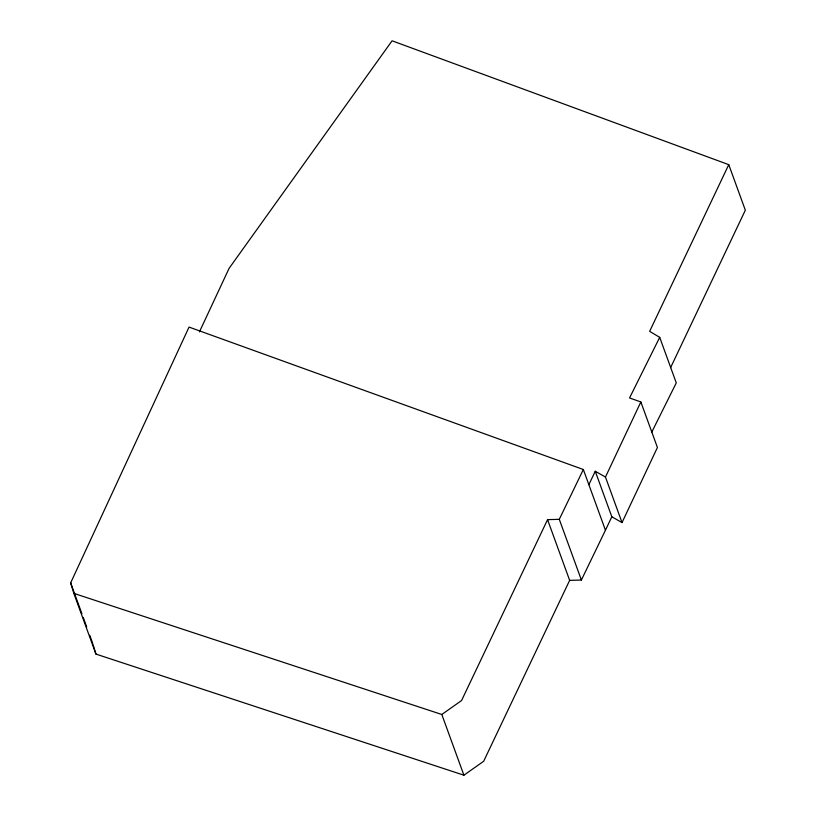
<?xml version="1.0" encoding="UTF-8"?>
<svg xmlns="http://www.w3.org/2000/svg" width="816" height="816" viewBox="0 0 816 816"><rect width="100%" height="100%" fill="white"/><g stroke="black" fill="none" stroke-linecap="round" stroke-linejoin="round"><path stroke-width="1.22" d="M70.666 582.879L189.047 327.094L583.338 469.506L605.441 530.216L581.39 580.033L569.65 580.36L483.664 761.267L463.906 775.2L95.941 654.085L73.838 593.375L70.666 582.879L81.937 613.826M199.43 331.877L229.092 268.352L392.078 40.8L728.759 164.659L745.334 210.191L670.579 367.69M640.846 401.962L657.421 447.494L622.027 522.577L605.462 477.044L640.846 401.962L629.544 397.953L659.705 337.355L649.648 331.347L728.759 164.659M583.338 469.506L559.286 519.323L547.556 519.649L461.56 700.546L441.803 714.479L73.838 593.375M588.866 484.684L595.262 471.25L605.462 477.044M605.441 530.216L611.827 516.793L595.262 471.25M651.698 432.266L676.28 382.898L659.705 337.355M611.827 516.793L622.027 522.577M559.286 519.323L581.39 580.033M547.556 519.649L569.65 580.36M441.803 714.479L463.906 775.2M83.232 617.406L86.7 626.923M89.74 635.256L92.769 643.589M93.126 644.762L95.941 654.085"/></g></svg>
